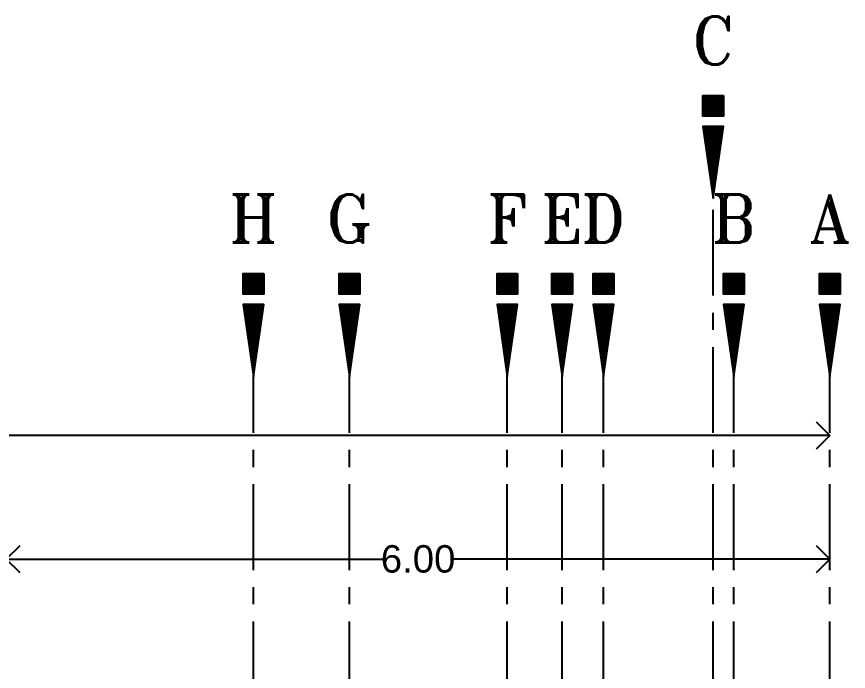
# Model space of a CAD drawing. Header units: metres. Extents: x -58 to 722, y -1100 to 345.
# Drawn here: x 31.46 to 37.52, y 113.23 to 118.01 of the extents above; entities that cross this region are included whole.
import ezdxf
from ezdxf.enums import TextEntityAlignment as Align

# ---------------------------------------------------------------- set-up
doc = ezdxf.new("R2010")
doc.units = ezdxf.units.M
doc.header["$MEASUREMENT"] = 0
doc.linetypes.add('CENTER2', pattern=[1.125, 0.75, -0.125, 0.125, -0.125])
doc.linetypes.add('CENTERX2', pattern=[4, 2.5, -0.5, 0.5, -0.5])
doc.layers.get('0').update_dxf_attribs({"color": 255})
doc.layers.get('DEFPOINTS').update_dxf_attribs({"color": 250})
for name, color, linetype in [('FSR_ARQ_015COTAS', 125, 'Continuous'), ('FSR_ARQ_016EJES', 135, 'CENTER2'), ('FSR_ARQ_017EJESTEXT', 135, 'Continuous')]:
    doc.layers.add(name, color=color, linetype=linetype)
doc.styles.add('ROMANT', font='romant.shx')
doc.styles.add('style1', font='arial.ttf')
doc.dimstyles.new('PP_PACO', dxfattribs={"dimtxt": 0.18, "dimasz": 0.075, "dimexe": 0.075, "dimexo": 0, "dimgap": 0, "dimtad": 0, "dimtih": 1, "dimtoh": 1, "dimzin": 1, "dimdsep": 46, "dimtxsty": 'style1', "dimcen": 0.15, "dimse1": 1, "dimse2": 1, "dimclrd": 256, "dimclre": 256, "dimadec": 0, "dimazin": 0, "dimtfac": 1, "dimtmove": 0, "dimatfit": 3, "dimfxl": 0.075, "dimarcsym": 0})

# ---------------------------------------------------------------- blocks, each defined once
blk = doc.blocks.new('Di-p0101')
at = {"const_width": 0.2}
blk.add_lwpolyline([(0, 0.8), (0, 1)], dxfattribs=at)
for points in [[(0.1, 1), (0.1, 0.8), (-0.1, 0.8), (-0.1, 1)], [(0, 0), (0.1, 0.7), (-0.1, 0.7)]]:
    blk.add_lwpolyline(points, close=True)
blk.add_lwpolyline([(0, 0, 0, 0.2, 0), (0, 0.7, 0.2, 0.2, 0)], format="xyseb")
at = {"style": 'ROMANT'}
blk.add_attdef('1', text='', height=0.6, dxfattribs=at).set_placement((0, 1.3), align=Align.CENTER)
blk = doc.blocks.new('_Open90')
at = {"color": 0, "linetype": 'ByBlock', "lineweight": -2}
for p, q in [((-0.5, 0.5), (0, 0)), ((0, 0), (-1, 0)), ((0, 0), (-0.5, -0.5))]:
    blk.add_line(p, q, dxfattribs=at)
blk = doc.blocks.new('*D101')
at = {"layer": 'DEFPOINTS', "color": 0, "ltscale": 0.01, "transparency": 16777216}
for p in [(25.0364, 114.9515), (25.0364, 114.9515), (37.3864, 114.9515)]:
    blk.add_point(p, dxfattribs=at)
at = {"layer": 'FSR_ARQ_015COTAS', "lineweight": -2, "ltscale": 0.01, "transparency": 16777216}
for p, q in [((25.2364, 114.9515), (30.4474, 114.9515)), ((37.1864, 114.9515), (31.105, 114.9515))]:
    blk.add_line(p, q, dxfattribs=at)
at = {"layer": 'FSR_ARQ_015COTAS', "lineweight": -2, "ltscale": 0.01, "transparency": 16777216, "xscale": 0.2, "yscale": 0.2, "zscale": 0.2, "rotation": 180}
blk.add_blockref('_Open90', (25.0364, 114.9515), dxfattribs=at)
at = {"layer": 'FSR_ARQ_015COTAS', "lineweight": -2, "ltscale": 0.01, "transparency": 16777216, "xscale": 0.2, "yscale": 0.2, "zscale": 0.2}
blk.add_blockref('_Open90', (37.3864, 114.9515), dxfattribs=at)
at = {"layer": 'FSR_ARQ_015COTAS', "color": 0, "ltscale": 0.01, "transparency": 16777216, "insert": (30.7762, 114.9515), "char_height": 0.2, "attachment_point": 5, "style": 'style1'}
blk.add_mtext('12.35', dxfattribs=at)
blk = doc.blocks.new('*D102')
at = {"layer": 'DEFPOINTS', "color": 0, "ltscale": 0.01, "transparency": 16777216}
for p in [(31.3864, 114.0515), (31.3864, 114.0515), (37.3864, 114.0515)]:
    blk.add_point(p, dxfattribs=at)
at = {"layer": 'FSR_ARQ_015COTAS', "lineweight": -2, "ltscale": 0.01, "transparency": 16777216}
for p, q in [((31.5864, 114.0515), (34.1264, 114.0515)), ((37.1864, 114.0515), (34.6463, 114.0515))]:
    blk.add_line(p, q, dxfattribs=at)
at = {"layer": 'FSR_ARQ_015COTAS', "lineweight": -2, "ltscale": 0.01, "transparency": 16777216, "xscale": 0.2, "yscale": 0.2, "zscale": 0.2, "rotation": 180}
blk.add_blockref('_Open90', (31.3864, 114.0515), dxfattribs=at)
at = {"layer": 'FSR_ARQ_015COTAS', "lineweight": -2, "ltscale": 0.01, "transparency": 16777216, "xscale": 0.2, "yscale": 0.2, "zscale": 0.2}
blk.add_blockref('_Open90', (37.3864, 114.0515), dxfattribs=at)
at = {"layer": 'FSR_ARQ_015COTAS', "color": 0, "ltscale": 0.01, "transparency": 16777216, "insert": (34.3864, 114.0515), "char_height": 0.2, "attachment_point": 5, "style": 'style1'}
blk.add_mtext('6.00', dxfattribs=at)

msp = doc.modelspace()

# ---------------------------------------------------------------- linework, layer by layer
at = {"layer": 'FSR_ARQ_016EJES', "linetype": 'CENTERX2', "ltscale": 0.25}
for p, q in [((36.5364, 103.9715), (36.5364, 116.7671)), ((33.1864, 103.9715), (33.1864, 115.3831)), ((33.8864, 103.9715), (33.8864, 115.3831)), ((35.0364, 103.9715), (35.0364, 115.3831)), ((35.4364, 103.9715), (35.4364, 115.3831)), ((35.7364, 103.9715), (35.7364, 115.3831)), ((36.6864, 103.9715), (36.6864, 115.3831)), ((37.3864, 103.9715), (37.3864, 115.3831))]:
    msp.add_line(p, q, dxfattribs=at)

# ---------------------------------------------------------------- block references
at = {"layer": 'FSR_ARQ_017EJESTEXT', "lineweight": 0}
ref = msp.add_blockref('Di-p0101', (36.5364, 116.6805), dxfattribs=dict(at, xscale=0.75, yscale=0.75, zscale=0.75))
ref.add_attrib('1', 'C', dxfattribs={"layer": '0', "height": 0.35, "rotation": 360, "style": 'ROMANT'}).set_placement((36.5364, 117.6555), align=Align.CENTER)
ref = msp.add_blockref('Di-p0101', (33.1864, 115.3831), dxfattribs=dict(at, xscale=0.75, yscale=0.75, zscale=0.75))
ref.add_attrib('1', 'H', dxfattribs={"layer": '0', "height": 0.35, "rotation": 360, "style": 'ROMANT'}).set_placement((33.1864, 116.3581), align=Align.CENTER)
ref = msp.add_blockref('Di-p0101', (33.8864, 115.3831), dxfattribs=dict(at, xscale=0.75, yscale=0.75, zscale=0.75))
ref.add_attrib('1', 'G', dxfattribs={"layer": '0', "height": 0.35, "rotation": 360, "style": 'ROMANT'}).set_placement((33.8864, 116.3581), align=Align.CENTER)
ref = msp.add_blockref('Di-p0101', (35.0364, 115.3831), dxfattribs=dict(at, xscale=0.75, yscale=0.75, zscale=0.75))
ref.add_attrib('1', 'F', dxfattribs={"layer": '0', "height": 0.35, "rotation": 360, "style": 'ROMANT'}).set_placement((35.0364, 116.3581), align=Align.CENTER)
ref = msp.add_blockref('Di-p0101', (35.4364, 115.3831), dxfattribs=dict(at, xscale=0.75, yscale=0.75, zscale=0.75))
ref.add_attrib('1', 'E', dxfattribs={"layer": '0', "height": 0.35, "rotation": 360, "style": 'ROMANT'}).set_placement((35.4364, 116.3581), align=Align.CENTER)
ref = msp.add_blockref('Di-p0101', (35.7364, 115.3831), dxfattribs=dict(at, xscale=0.75, yscale=0.75, zscale=0.75))
ref.add_attrib('1', 'D', dxfattribs={"layer": '0', "height": 0.35, "rotation": 360, "style": 'ROMANT'}).set_placement((35.7364, 116.3581), align=Align.CENTER)
ref = msp.add_blockref('Di-p0101', (36.6864, 115.3831), dxfattribs=dict(at, xscale=0.75, yscale=0.75, zscale=0.75))
ref.add_attrib('1', 'B', dxfattribs={"layer": '0', "height": 0.35, "rotation": 360, "style": 'ROMANT'}).set_placement((36.6864, 116.3581), align=Align.CENTER)
ref = msp.add_blockref('Di-p0101', (37.3864, 115.3831), dxfattribs=dict(at, xscale=0.75, yscale=0.75, zscale=0.75))
ref.add_attrib('1', 'A', dxfattribs={"layer": '0', "height": 0.35, "rotation": 360, "style": 'ROMANT'}).set_placement((37.3864, 116.3581), align=Align.CENTER)

# ---------------------------------------------------------------- dimensions: what is measured, and where the dimension line sits
at = {"layer": 'FSR_ARQ_015COTAS', "ltscale": 0.01}
dim = msp.add_linear_dim(base=(25.0364, 114.9515), p1=(37.3864, 114.9515), p2=(25.0364, 114.9515), angle=180, dimstyle='PP_PACO', override={"dimtxt": 0.2, "dimasz": 0.2, "dimblk1": 'Open90', "dimblk2": 'Open90', "dimsah": 1, "dimfxlon": 1}, dxfattribs=at)
dim.commit()
dim.dimension.update_dxf_attribs({"geometry": '*D101', "text_midpoint": (30.7762, 114.9515), "dimtype": 160})
dim = msp.add_linear_dim(base=(31.3864, 114.0515), p1=(37.3864, 114.0515), p2=(31.3864, 114.0515), angle=180, dimstyle='PP_PACO', override={"dimtxt": 0.2, "dimasz": 0.2, "dimblk1": 'Open90', "dimblk2": 'Open90', "dimsah": 1, "dimfxlon": 1}, dxfattribs=at)
dim.commit()
dim.dimension.update_dxf_attribs({"geometry": '*D102', "text_midpoint": (34.3864, 114.0515)})

doc.saveas('drawing.dxf')
